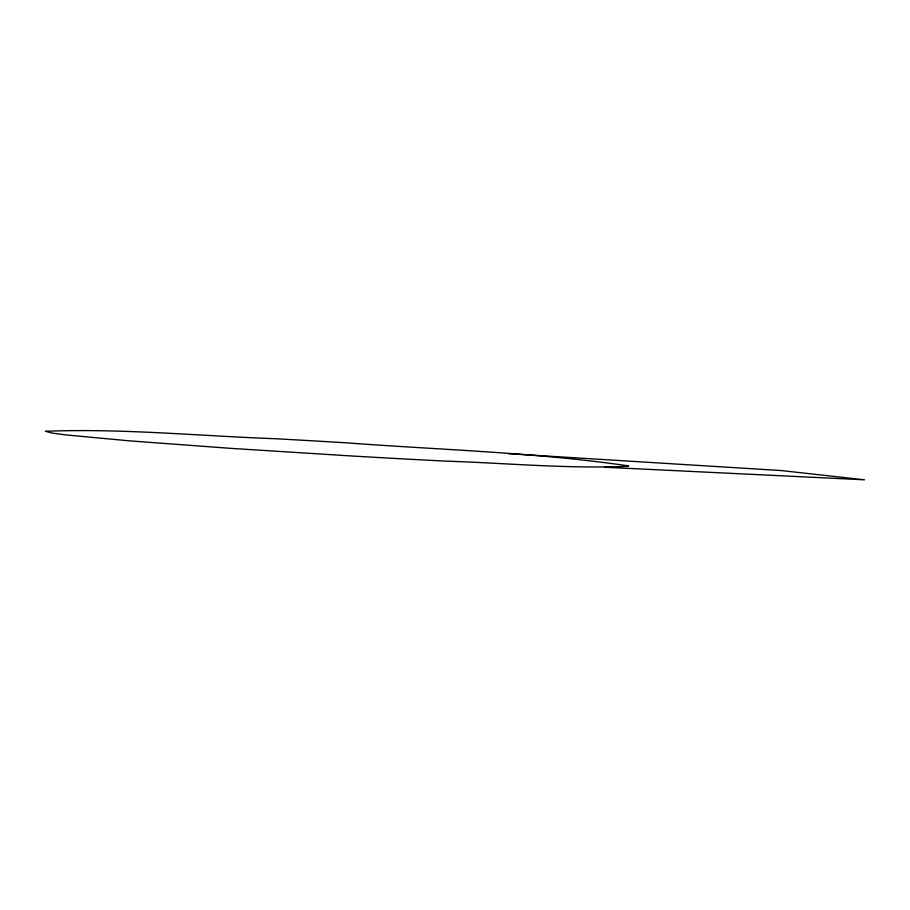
<?xml version="1.0" encoding="UTF-8"?>
<svg xmlns="http://www.w3.org/2000/svg" width="910" height="910" viewBox="0 0 910 910"><rect width="100%" height="100%" fill="white"/><g stroke="black" fill="none" stroke-linecap="round" stroke-linejoin="round"><path stroke-width="1.36" d="M604.467 467.228L864.5 479.809L781.064 470.538L508.349 453.669M628.526 465.875L628.355 466.307C567.43 468.946 506.278 463.065 445.343 461.108A358.039 9.362 3.5 0 1 351.123 455.955L230.947 448.368L129.993 440.895L65.918 434.923L52.507 433.16L45.5 431.283C121.747 428.291 198.482 435.924 274.797 438.7A461.37 15.754 3.6 0 1 345.618 442.772C439.871 449.904 534.989 452.281 628.526 465.875"/></g></svg>
